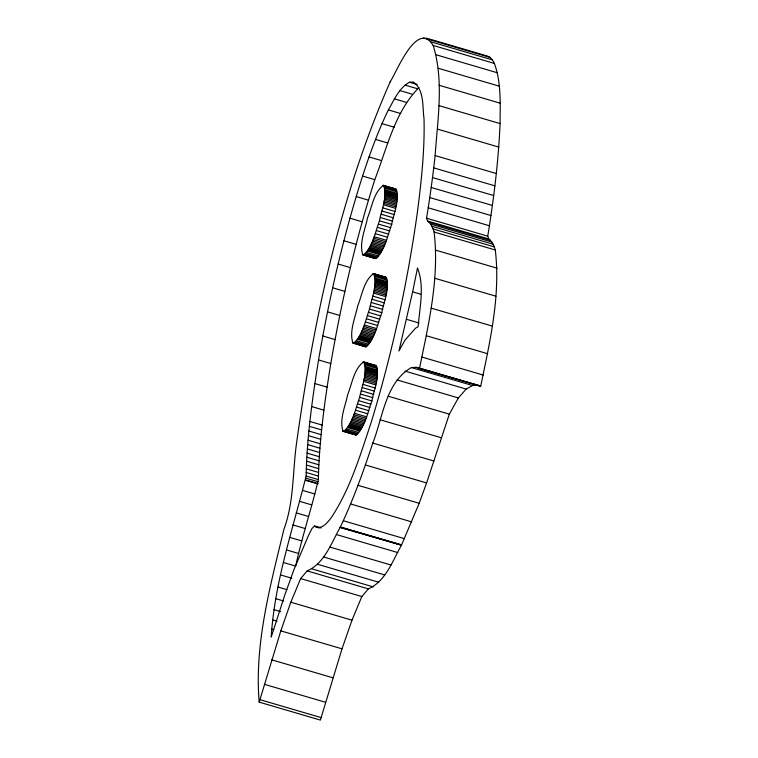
<?xml version="1.0" encoding="UTF-8"?>
<svg xmlns="http://www.w3.org/2000/svg" width="758" height="758" viewBox="0 0 758 758"><rect width="100%" height="100%" fill="white"/><g stroke="black" fill="none" stroke-linecap="round" stroke-linejoin="round"><path stroke-width="1.14" d="M259.189 702.135L280.82 630.864L290.816 602.212L300.642 578.572L307.18 570.907C324.756 563.213 331.483 542.557 340.399 526.943C353.219 499.816 363.395 471.542 372.784 443.07C382.866 417.658 385.386 382.458 411.395 367.564L416.085 367.327L419.544 368.104C428.734 323.505 439.526 277.769 434.107 232.033C432.856 227.94 431.207 223.563 427.569 220.995L426.565 218.2C429.938 197.402 432.856 176.519 435.13 155.57C437.574 119.186 444.141 81.04 433.197 45.471C417.175 19.405 396.794 71.726 390.398 81.419L390.124 81.997C339.944 195.905 313.916 319.203 296.71 441.961C292.465 471.192 294.303 501.275 283.899 529.378C270.369 585.811 254.271 643.731 259.189 702.135L320.378 720.1L342.01 648.829L352.006 620.177L361.831 596.537L368.369 588.862C385.803 581.291 392.502 560.835 401.361 545.39M418.804 368.379L480.743 386.068C489.933 341.47 500.716 295.724 495.296 249.998C494.045 245.905 492.397 241.518 488.768 238.95L487.754 236.164C493.799 198.88 498.461 161.331 500.081 123.582C500.157 103.505 501.37 82.622 494.387 63.435C492.88 60.394 490.9 57.286 487.555 56.092L426.356 38.127M306.128 476.033C306.905 437.072 312.381 398.367 318.549 359.946C329.218 297.799 343.402 236.174 362.561 176.074C369.97 153.58 377.967 131.219 388.38 109.919C394.103 99.98 398.945 88.051 409.462 82.243L413.404 82.044C424.489 90.107 422.31 106.66 424.025 118.741C424.793 150.179 421.353 181.522 417.336 212.647C407.387 283.397 392.132 353.436 371.373 421.808C360.467 454.374 350.603 488.209 331.587 517.174C327.939 522.044 321.259 531.007 314.485 526.005L311.964 528.525L308.051 536.465L293.858 569.836L284.8 594.992L271.212 637.071C274.586 581.964 292.91 529.15 306.128 476.033L318.369 479.625C311.595 508.533 301.94 536.958 295.677 566.103L283.445 562.512M318.369 479.625C319.137 440.663 324.623 401.958 330.791 363.537C341.46 301.39 355.644 239.774 374.803 179.665C386.931 148.293 394.71 112.042 418.994 87.53M343.023 431.359L343.592 431.501C353.256 423.362 355.294 408.789 359.662 397.363C361.651 386.135 368.227 372.765 363.641 361.888C353.901 368.9 352.148 383.633 347.751 394.359C345.364 406.184 339.12 419.525 343.023 431.359L355.824 435.101C365.489 426.953 367.526 412.38 371.903 400.954C373.884 389.726 380.469 376.356 375.873 365.479L363.035 361.898M352.925 343.099L353.484 343.241C363.158 335.093 365.195 320.52 369.563 309.084C371.553 297.866 378.138 284.487 373.542 273.61C363.802 280.621 362.049 295.355 357.653 306.08C355.265 317.915 349.012 331.255 352.925 343.099L365.726 346.832C375.39 338.684 377.427 324.111 381.805 312.675C383.785 301.457 390.37 288.078 385.784 277.201L373.542 273.61M362.826 254.83L363.385 254.972C373.059 246.824 375.087 232.251 379.464 220.815C381.454 209.596 388.039 196.218 383.444 185.34C373.703 192.352 371.951 207.086 367.554 217.811C365.166 229.646 358.913 242.986 362.826 254.83L375.627 258.563C385.291 250.415 387.329 235.842 391.706 224.406C393.686 213.188 400.271 199.809 395.685 188.931L382.837 185.35M412.636 291.839L417.487 267.991C424.783 286.429 419.629 307.568 418.132 326.736L415.536 328.176L404.99 340.105L398.954 350.982L412.636 291.839L420.576 294.17M340.304 527.132L401.494 545.097L419.183 503.284L426.593 482.931L449.342 414.152L458.344 397.931L466.179 389.072L472.585 385.528L477.284 385.291L479.994 386.343M340.209 527.322L401.494 545.097M401.456 545.192L340.162 527.426M390.398 81.419L390.304 81.618A6.993 1.184 -73.6 0 1 390.209 81.807L390.162 81.902M340.351 527.037L401.607 544.86M394.378 189.263L395.07 188.941M384.477 277.532L385.784 277.201M374.575 365.811L375.267 365.489M365.726 346.832L353.569 342.976M355.824 435.101L354.422 433.747M423.561 37.9L426.962 38.895M428.895 39.463L490.094 57.428M431.179 41.908L492.368 59.873M433.197 45.471L494.387 63.435M436.153 54.794L497.343 72.759M438.181 68.248L499.37 86.213M439.09 85.256L500.289 103.221M409.462 82.243L417.251 84.526M404.962 85.067L417.203 88.667M399.93 90.59L412.172 94.181M438.891 105.618L500.081 123.582M394.397 98.853L406.639 102.453M388.38 109.919L400.622 113.51M437.565 129.125L498.764 147.09M381.994 123.639L394.236 127.23M435.13 155.57L496.319 173.535M375.523 139.396L387.755 142.987M433.728 167.878L494.917 185.843M369.023 156.944L381.265 160.535M432.515 177.58L493.704 195.545M431.188 187.482L492.387 205.446M362.561 176.074L374.803 179.665M429.758 197.554L490.947 215.518M383.444 185.34L396.197 189.225M384.382 186.241L396.624 189.832M384.704 187.15L396.946 190.741M384.931 188.372L397.164 191.964M385.045 189.888L397.287 193.489M385.045 190.808L397.287 194.399M385.045 191.717L397.287 195.318M384.998 192.788L397.23 196.379M384.941 193.858L397.173 197.45M384.827 195.071L397.059 198.662M428.213 207.796L489.403 225.761M384.704 196.294L396.946 199.885M384.533 197.63L396.775 201.221M384.363 198.966L396.605 202.557M384.145 200.387L396.377 203.978M383.918 201.799L396.159 205.39M383.643 203.286L395.884 206.877M356.184 196.559L368.426 200.15M383.377 204.774L395.61 208.365M426.565 218.2L487.754 236.164M427.569 220.995L488.768 238.95M382.743 207.853L394.984 211.444M429.151 222.284L490.341 240.248M430.601 224.046L491.79 242.001M382.032 211.018L394.264 214.609M431.918 226.254L493.107 244.218M433.083 228.925L494.282 246.89M381.236 214.249L393.478 217.849M434.107 232.033L495.296 249.998M380.383 217.527L392.625 221.118M379.464 220.815L391.706 224.406M378.488 224.103L390.73 227.694M349.959 218.19L362.191 221.791M377.465 227.353L389.707 230.944M376.404 230.555L388.646 234.146M435.973 250.244L497.163 268.209M375.305 233.672L387.546 237.263M374.187 236.695L386.419 240.286M373.609 238.145L385.85 241.736M373.04 239.594L385.272 243.185M372.462 240.968L384.694 244.559M371.875 242.342L384.116 245.933M371.297 243.621L383.539 247.222M370.709 244.91L382.951 248.501M370.141 246.085L382.373 249.676M369.563 247.26L381.805 250.851M343.914 240.76L356.156 244.351M369.013 248.283L381.255 251.874M368.473 249.297L380.706 252.897M367.952 250.159L380.194 253.759M367.44 251.021L379.682 254.622M366.474 252.433L378.716 256.033M365.593 253.532L377.825 257.133M364.778 254.328L377.01 257.919M364.039 254.802L376.281 258.393M362.352 254.375L375.068 258.421M363.385 254.972L375.627 258.563M434.789 278.262L495.978 296.226M374.064 273.903L386.296 277.494M372.936 273.619L384.06 276.888M386.722 278.101L374.48 274.51L380.033 276.225M338.134 264.03L350.367 267.621M374.803 275.419L387.044 279.01M375.03 276.632L387.262 280.233M375.144 278.158L387.385 281.749M375.144 279.077L387.385 282.668M375.144 279.986L387.385 283.587M375.096 281.057L387.329 284.648M375.039 282.118L387.272 285.719M374.926 283.34L387.158 286.931M374.812 284.563L387.044 288.154M374.632 285.899L386.874 289.49M374.461 287.235L386.703 290.826M374.244 288.656L386.476 292.247M374.016 290.068L386.258 293.659M431.103 308.108L492.293 326.073M373.741 291.555L385.983 295.146M373.476 293.043L385.708 296.634M372.841 296.122L385.083 299.713M372.131 299.287L384.363 302.878M332.648 287.803L344.881 291.394M371.335 302.518L383.576 306.118M370.482 305.796L382.724 309.387M406.572 319.336L419.041 322.993M369.563 309.084L381.805 312.675M368.587 312.372L380.829 315.963M367.564 315.622L379.805 319.213M426.356 335.737L487.555 353.702M366.502 318.824L378.744 322.415M365.403 321.942L377.645 325.533M327.513 311.86L339.755 315.451M364.285 324.964L376.518 328.555M363.707 326.414L375.949 330.005M363.139 327.863L375.371 331.454M362.561 329.228L374.793 332.828M361.973 330.602L374.215 334.202M361.395 331.89L373.637 335.491M360.808 333.179L373.05 336.77M360.24 334.354L372.472 337.945M359.662 335.529L371.903 339.12M359.112 336.552L371.354 340.143M358.572 337.566L370.804 341.157M422.026 357.094L483.216 375.058M358.051 338.428L370.292 342.019M357.539 339.29L369.781 342.881M356.582 340.702L368.814 344.293M355.691 341.801L367.924 345.402M354.877 342.597L367.109 346.188M354.138 343.071L366.379 346.662M322.804 335.984L335.036 339.575M419.544 368.104L480.743 386.068M416.085 367.327L477.284 385.291M411.395 367.564L472.585 385.528M404.99 371.107L466.179 389.072M363.641 361.888L376.394 365.773M364.579 362.788L376.821 366.379M364.901 363.698L377.143 367.289M365.129 364.911L377.361 368.511M365.242 366.436L377.475 370.027M365.242 367.355L377.484 370.946M365.242 368.265L377.484 371.856M365.185 369.336L377.427 372.927M365.138 370.397L377.37 373.997M397.154 379.966L458.344 397.931M365.015 371.619L377.257 375.21M364.901 372.841L377.143 376.432M318.549 359.946L330.791 363.537M364.731 374.177L376.972 377.768M364.56 375.513L376.802 379.104M364.333 376.925L376.574 380.525M364.115 378.346L376.356 381.937M363.84 379.834L376.082 383.425M363.575 381.312L375.807 384.912M362.94 384.391L375.182 387.992M362.229 387.565L374.461 391.156M388.153 396.188L449.342 414.152M361.433 390.796L373.675 394.387M360.581 394.065L372.822 397.666M314.816 383.548L327.058 387.139M359.662 397.363L371.903 400.954M358.686 400.641L370.927 404.232M357.662 403.891L369.904 407.482M356.601 407.093L368.843 410.684M355.502 410.211L367.744 413.802M380.09 419.78L441.289 437.745M354.384 413.233L366.616 416.824M353.806 414.683L366.048 418.274M353.237 416.133L365.47 419.724M352.659 417.506L364.892 421.097M311.661 406.572L323.903 410.163M352.072 418.871L364.314 422.471M351.494 420.159L363.736 423.75M350.907 421.448L363.148 425.039M350.338 422.623L362.57 426.214M349.76 423.798L362.002 427.389M349.211 424.821L361.452 428.412M348.671 425.835L360.903 429.426M348.149 426.697L360.391 430.288M347.638 427.559L359.879 431.15M346.681 428.971L358.913 432.562M345.79 430.07L358.022 433.661M344.975 430.857L357.207 434.457M344.236 431.34L356.478 434.931M342.559 430.914L354.791 434.505M309.899 421.486L322.141 425.077M372.784 443.07L433.983 461.035M309.387 426.328L321.619 429.919M308.904 431.056L321.146 434.647M308.468 435.689L320.7 439.28M308.061 440.209L320.302 443.8M307.701 444.624L319.942 448.215M365.403 464.967L426.593 482.931M307.378 448.925L319.611 452.526M307.085 453.132L319.326 456.723M306.838 457.216L319.071 460.817M306.62 461.205L318.862 464.796M306.44 465.071L318.682 468.671M306.308 468.842L318.54 472.433M357.984 485.319L419.183 503.284M306.194 472.49L318.436 476.081M305.9 478.184L318.142 481.775M305.72 479.937L317.962 483.528M305.682 480.335L317.924 483.936M350.603 503.956L411.802 521.921M302.65 490.407L314.892 493.998M299.476 501.303L311.718 504.894M343.317 520.727L404.507 538.682M296.217 512.872L308.449 516.463M314.485 526.005L321.155 527.956M315.953 527.018L319.298 527.994M336.609 534.617L397.808 552.582M292.92 524.934L305.161 528.534M329.815 547.058L391.005 565.023M289.651 537.346L301.892 540.937M323.429 556.95L384.619 574.915M286.477 549.92L298.709 553.52M317.498 564.255L378.687 582.22M312.069 568.917L373.258 586.881M307.18 570.907L368.369 588.862M300.642 578.572L361.831 596.537M280.612 574.943L291.735 578.212M278.044 587.062L286.95 589.667M290.816 602.212L352.006 620.177M275.798 598.687L283.587 600.971M273.941 609.669L280.612 611.63M272.51 619.836L276.964 621.143M280.82 630.864L342.01 648.829M271.582 629.026L273.809 629.671M271.677 659.82L332.876 677.785M264.419 684.341L325.618 702.296M260.079 699.691L321.269 717.646"/></g></svg>
